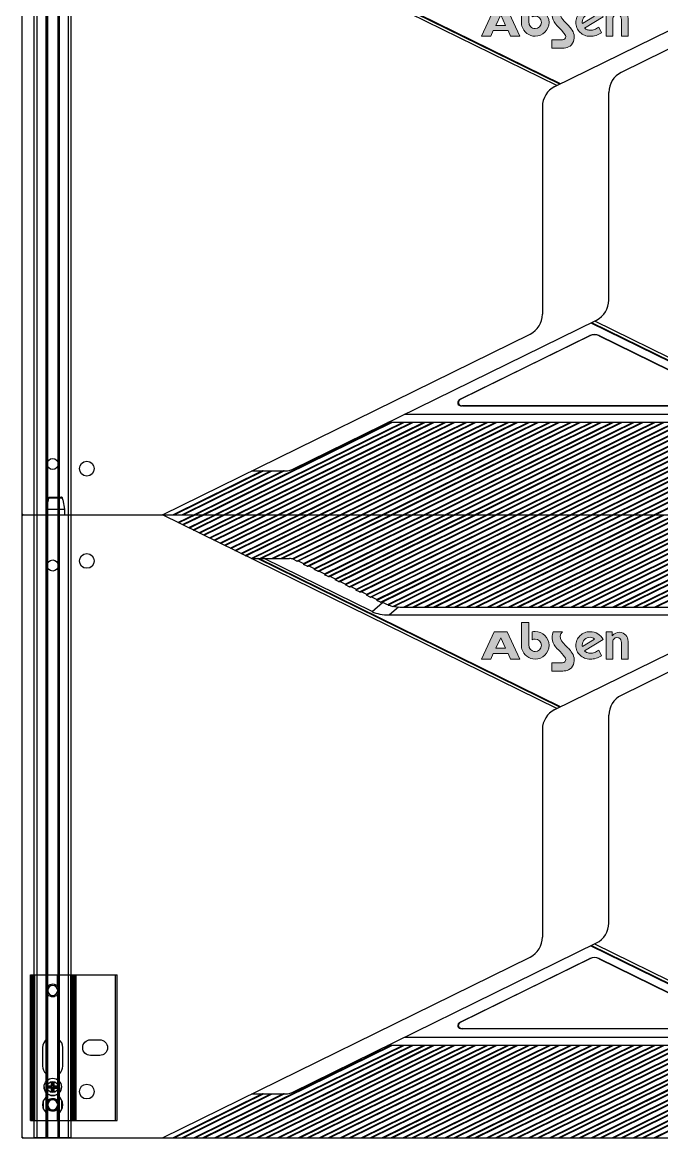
# Model space of a CAD drawing. Header units: millimetres. Extents: x 1927 to 14264, y 1863 to 5555.
# Drawn here: x 9574 to 9921, y 3124 to 3728 of the extents above; entities that cross this region are included whole.
import ezdxf

# ---------------------------------------------------------------- set-up
doc = ezdxf.new("R2010")
doc.units = ezdxf.units.MM
doc.layers.add('02___PRT_ALL_AXES', color=7, linetype='Continuous')
doc.layers.add('1轮廓线', color=7, linetype='Continuous', lineweight=25)
doc.layers.add('图层 1', color=7, linetype='Continuous', lineweight=18)

# ---------------------------------------------------------------- blocks, each defined once
blk = doc.blocks.new('ryfhgjmb')
at = {"color": 30, "linetype": 'Continuous', "true_color": 0xf26722}
for p, q in [((6005.13, 3322.43), (6005.13, 3342.43)), ((6005.13, 3342.43), (7001.63, 3342.43)), ((6005.13, 3340.93), (7001.63, 3340.93)), ((6053.93, 3337.93), (6043.93, 3337.93)), ((6058.09, 3336.03), (6969.27, 3336.03)), ((6058.47, 3335.53), (6968.88, 3335.53)), ((6005.13, 3323.93), (7001.63, 3323.93)), ((6043.93, 3326.93), (6053.93, 3326.93)), ((6058.09, 3328.83), (6969.27, 3328.83)), ((6058.47, 3329.33), (6968.88, 3329.33)), ((6005.13, 3322.43), (7001.63, 3322.43))]:
    blk.add_line(p, q, dxfattribs=at)
for centre, start, end in [((6043.93, 3332.43), 90, 139.11481), ((6053.93, 3332.43), 34.30765, 90), ((6043.93, 3332.43), 220.88519, 270), ((6053.93, 3332.43), 270, 325.69235)]:
    blk.add_arc(centre, 5.5, start, end, dxfattribs=at)
at = {"layer": '02___PRT_ALL_AXES', "color": 30, "linetype": 'Continuous', "true_color": 0xf26722}
for p, q in [((6005.13, 3336.03), (6018.77, 3336.03)), ((6020.56, 3337.39), (6025.29, 3337.39)), ((6027.09, 3336.03), (6039.77, 3336.03)), ((6005.13, 3335.53), (6018.38, 3335.53)), ((6018.22, 3335.27), (6005.13, 3335.27)), ((6027.47, 3335.53), (6039.38, 3335.53)), ((6968.72, 3335.27), (6027.64, 3335.27)), ((6018.22, 3329.59), (6005.13, 3329.59)), ((6005.13, 3329.33), (6018.38, 3329.33)), ((6005.13, 3328.83), (6018.77, 3328.83)), ((6020.56, 3327.47), (6025.29, 3327.47)), ((6027.09, 3328.83), (6039.77, 3328.83)), ((6027.47, 3329.33), (6039.38, 3329.33)), ((6968.72, 3329.59), (6027.64, 3329.59))]:
    blk.add_line(p, q, dxfattribs=at)
blk.add_circle((6022.93, 3332.43), 3, dxfattribs=at)
for centre, start, end in [((6022.93, 3332.43), 31.08062, 148.91938), ((6043.93, 3332.43), 139.11481, 145.69235), ((6022.93, 3332.43), 211.08062, 328.91938), ((6043.93, 3332.43), 214.30765, 220.88519)]:
    blk.add_arc(centre, 5.5, start, end, dxfattribs=at)
blk = doc.blocks.new('ETDHFN')
at = {"layer": '1轮廓线', "linetype": 'Continuous', "lineweight": 25}
for p, q in [((8841.41, 4025.55), (8841.81, 4025.15)), ((8841.41, 4023.94), (8841.41, 4025.55)), ((8841.41, 4025.55), (8842.61, 4025.55)), ((8841.81, 4025.15), (8842.21, 4025.15)), ((8841.81, 4023.54), (8841.81, 4025.15)), ((8842.61, 4025.55), (8842.21, 4025.15)), ((8842.21, 4023.54), (8842.21, 4025.15)), ((8842.61, 4025.55), (8842.61, 4023.94)), ((8839.51, 4023.65), (8839.91, 4023.25)), ((8839.51, 4022.45), (8839.51, 4023.65)), ((8839.51, 4023.65), (8841.12, 4023.65)), ((8839.51, 4022.45), (8839.91, 4022.85)), ((8841.12, 4022.45), (8839.51, 4022.45)), ((8839.91, 4023.25), (8839.91, 4022.85)), ((8841.52, 4023.25), (8839.91, 4023.25)), ((8841.52, 4022.85), (8839.91, 4022.85)), ((8841.41, 4020.55), (8841.41, 4022.16)), ((8841.41, 4020.55), (8841.81, 4020.95)), ((8842.61, 4020.55), (8841.41, 4020.55)), ((8841.81, 4022.56), (8841.81, 4020.95)), ((8841.81, 4020.95), (8842.21, 4020.95)), ((8842.21, 4020.95), (8842.21, 4022.56)), ((8842.61, 4020.55), (8842.21, 4020.95)), ((8844.11, 4023.25), (8842.5, 4023.25)), ((8842.5, 4022.85), (8844.11, 4022.85)), ((8842.61, 4022.16), (8842.61, 4020.55)), ((8842.9, 4023.65), (8844.51, 4023.65)), ((8842.9, 4022.45), (8844.51, 4022.45)), ((8844.51, 4023.65), (8844.11, 4023.25)), ((8844.11, 4022.85), (8844.11, 4023.25)), ((8844.51, 4022.45), (8844.11, 4022.85)), ((8844.51, 4023.65), (8844.51, 4022.45))]:
    blk.add_line(p, q, dxfattribs=at)
at = {"layer": '1轮廓线', "linetype": 'Continuous', "lineweight": 13}
for p, q in [((8841.12, 4023.65), (8841.52, 4023.25)), ((8841.12, 4022.45), (8841.52, 4022.85)), ((8841.41, 4023.94), (8841.81, 4023.54)), ((8841.41, 4022.16), (8841.81, 4022.56)), ((8842.61, 4023.94), (8842.21, 4023.54)), ((8842.61, 4022.16), (8842.21, 4022.56)), ((8842.9, 4023.65), (8842.5, 4023.25)), ((8842.9, 4022.45), (8842.5, 4022.85))]:
    blk.add_line(p, q, dxfattribs=at)
at = {"layer": '1轮廓线', "linetype": 'Continuous', "lineweight": 25}
for radius in [4.7, 3]:
    blk.add_circle((8842.01, 4023.05), radius, dxfattribs=at)
blk.add_arc((8842.01, 4023.05), 4.7, 180, 0, dxfattribs=at)
for points in [[(8841.12, 4023.65), (8841.18, 4023.65), (8841.24, 4023.68), (8841.29, 4023.7), (8841.33, 4023.74), (8841.36, 4023.77), (8841.39, 4023.82), (8841.41, 4023.88), (8841.41, 4023.94)], [(8841.41, 4022.16), (8841.41, 4022.23), (8841.39, 4022.28), (8841.36, 4022.33), (8841.33, 4022.37), (8841.29, 4022.4), (8841.24, 4022.43), (8841.18, 4022.45), (8841.12, 4022.45)], [(8841.81, 4023.54), (8841.81, 4023.48), (8841.79, 4023.42), (8841.77, 4023.37), (8841.73, 4023.33), (8841.69, 4023.3), (8841.64, 4023.27), (8841.59, 4023.25), (8841.52, 4023.25)], [(8841.52, 4022.85), (8841.59, 4022.85), (8841.64, 4022.83), (8841.69, 4022.81), (8841.73, 4022.77), (8841.76, 4022.73), (8841.79, 4022.68), (8841.81, 4022.63), (8841.81, 4022.56)], [(8842.5, 4023.25), (8842.43, 4023.25), (8842.38, 4023.27), (8842.33, 4023.3), (8842.29, 4023.33), (8842.26, 4023.37), (8842.23, 4023.42), (8842.21, 4023.48), (8842.21, 4023.54)], [(8842.21, 4022.56), (8842.21, 4022.63), (8842.23, 4022.68), (8842.25, 4022.73), (8842.29, 4022.77), (8842.33, 4022.81), (8842.38, 4022.83), (8842.43, 4022.85), (8842.5, 4022.85)], [(8842.61, 4023.94), (8842.61, 4023.88), (8842.63, 4023.82), (8842.66, 4023.77), (8842.69, 4023.74), (8842.73, 4023.7), (8842.78, 4023.68), (8842.84, 4023.65), (8842.9, 4023.65)], [(8842.9, 4022.45), (8842.84, 4022.45), (8842.78, 4022.43), (8842.73, 4022.41), (8842.69, 4022.37), (8842.66, 4022.33), (8842.63, 4022.28), (8842.61, 4022.23), (8842.61, 4022.16)]]:
    blk.add_open_spline(points, degree=2, knots=[0, 0, 0, 0.25, 0.25, 0.5, 0.5, 0.75, 0.75, 1, 1, 1], dxfattribs=at)
blk = doc.blocks.new('ERTFHGJ')
at = {"color": 40, "linetype": 'Continuous', "true_color": 0xf8d731}
for p, q in [((8878.46, 3617.77), (8878.46, 3696.77)), ((8925.46, 3696.77), (8878.46, 3696.77)), ((8879.46, 3617.77), (8879.46, 3696.77)), ((8900.96, 3696.77), (8900.96, 3617.77)), ((8901.46, 3617.77), (8901.46, 3696.77)), ((8901.96, 3617.77), (8901.96, 3696.77)), ((8902.4, 3617.77), (8902.4, 3696.77)), ((8902.87, 3617.77), (8902.87, 3696.77)), ((8903.46, 3617.77), (8903.46, 3696.77)), ((8903.54, 3696.77), (8903.54, 3617.77)), ((8903.6, 3617.77), (8903.6, 3696.77)), ((8909.88, 3696.77), (8909.88, 3617.77)), ((8910.38, 3617.77), (8910.38, 3696.77)), ((8910.88, 3690.64), (8910.88, 3696.77)), ((8916.03, 3690.64), (8916.03, 3696.77)), ((8916.53, 3617.77), (8916.53, 3696.77)), ((8917.03, 3617.77), (8917.03, 3696.77)), ((8923.31, 3617.77), (8923.31, 3696.77)), ((8923.38, 3696.77), (8923.38, 3617.77)), ((8923.46, 3617.77), (8923.46, 3696.77)), ((8924.04, 3696.77), (8924.04, 3617.77)), ((8924.51, 3696.77), (8924.51, 3617.77)), ((8924.96, 3617.77), (8924.96, 3696.77)), ((8925.46, 3617.77), (8925.46, 3696.77)), ((8910.88, 3685.9), (8910.88, 3628.64)), ((8916.03, 3628.64), (8916.03, 3685.9)), ((8892.96, 3661.52), (8887.96, 3661.52)), ((8887.96, 3653.02), (8892.96, 3653.02)), ((8910.88, 3617.77), (8910.88, 3623.9)), ((8916.03, 3617.77), (8916.03, 3623.9)), ((8925.46, 3617.77), (8878.46, 3617.77))]:
    blk.add_line(p, q, dxfattribs=at)
for centre in [(8913.46, 3688.27), (8913.46, 3626.27)]:
    blk.add_circle(centre, 2.7, dxfattribs=at)
for centre, radius, start, end in [((8913.46, 3688.27), 3.5, 42.63239, 137.36761), ((8913.46, 3688.27), 3.5, 222.63239, 317.36761), ((8887.96, 3657.27), 4.25, 90, 270), ((8892.96, 3657.27), 4.25, 270, 90), ((8913.46, 3626.27), 3.5, 42.63239, 137.36761), ((8913.46, 3626.27), 3.5, 222.63239, 317.36761)]:
    blk.add_arc(centre, radius, start, end, dxfattribs=at)
for points, knots in [([(8910.39, 3688.27), (8910.39, 3688.38), (8910.39, 3688.58), (8910.4, 3688.89), (8910.41, 3689.2), (8910.45, 3689.51), (8910.5, 3689.81), (8910.57, 3690.05), (8910.64, 3690.24), (8910.7, 3690.38), (8910.78, 3690.52), (8910.85, 3690.6), (8910.88, 3690.64)], [0, 0, 0, 0, 0.127092, 0.253318, 0.378322, 0.502266, 0.625619, 0.749056, 0.811111, 0.873552, 0.936512, 1, 1, 1, 1]), ([(8910.88, 3685.9), (8910.85, 3685.94), (8910.78, 3686.02), (8910.7, 3686.16), (8910.64, 3686.3), (8910.57, 3686.49), (8910.5, 3686.73), (8910.45, 3687.03), (8910.41, 3687.34), (8910.4, 3687.65), (8910.39, 3687.96), (8910.39, 3688.17), (8910.39, 3688.27)], [0, 0, 0, 0, 0.063495, 0.126469, 0.188905, 0.250963, 0.374396, 0.497744, 0.621683, 0.746682, 0.87291, 1, 1, 1, 1]), ([(8916.03, 3690.64), (8916.07, 3690.6), (8916.13, 3690.52), (8916.21, 3690.38), (8916.27, 3690.24), (8916.35, 3690.05), (8916.41, 3689.81), (8916.47, 3689.51), (8916.5, 3689.2), (8916.52, 3688.89), (8916.53, 3688.58), (8916.53, 3688.37), (8916.53, 3688.27)], [0, 0, 0, 0, 0.063487, 0.126447, 0.188887, 0.250942, 0.37438, 0.497732, 0.621676, 0.746681, 0.872907, 1, 1, 1, 1]), ([(8916.53, 3688.27), (8916.53, 3688.17), (8916.53, 3687.96), (8916.52, 3687.65), (8916.5, 3687.34), (8916.47, 3687.03), (8916.41, 3686.73), (8916.35, 3686.49), (8916.27, 3686.3), (8916.21, 3686.16), (8916.13, 3686.02), (8916.07, 3685.94), (8916.03, 3685.9)], [0, 0, 0, 0, 0.127092, 0.253319, 0.378323, 0.502267, 0.62562, 0.749057, 0.811112, 0.873553, 0.936512, 1, 1, 1, 1]), ([(8910.39, 3626.27), (8910.39, 3626.38), (8910.39, 3626.58), (8910.4, 3626.89), (8910.41, 3627.2), (8910.45, 3627.51), (8910.5, 3627.81), (8910.57, 3628.05), (8910.64, 3628.24), (8910.7, 3628.38), (8910.78, 3628.52), (8910.85, 3628.6), (8910.88, 3628.64)], [0, 0, 0, 0, 0.127092, 0.253318, 0.378322, 0.502266, 0.625619, 0.749056, 0.811111, 0.873552, 0.936512, 1, 1, 1, 1]), ([(8910.88, 3623.9), (8910.85, 3623.94), (8910.78, 3624.02), (8910.7, 3624.16), (8910.64, 3624.3), (8910.57, 3624.49), (8910.5, 3624.73), (8910.45, 3625.03), (8910.41, 3625.34), (8910.4, 3625.65), (8910.39, 3625.96), (8910.39, 3626.17), (8910.39, 3626.27)], [0, 0, 0, 0, 0.063495, 0.126469, 0.188905, 0.250963, 0.374396, 0.497744, 0.621683, 0.746682, 0.87291, 1, 1, 1, 1]), ([(8916.03, 3628.64), (8916.07, 3628.6), (8916.13, 3628.52), (8916.21, 3628.38), (8916.27, 3628.24), (8916.35, 3628.05), (8916.41, 3627.81), (8916.47, 3627.51), (8916.5, 3627.2), (8916.52, 3626.89), (8916.53, 3626.58), (8916.53, 3626.37), (8916.53, 3626.27)], [0, 0, 0, 0, 0.063487, 0.126447, 0.188887, 0.250942, 0.37438, 0.497732, 0.621676, 0.746681, 0.872907, 1, 1, 1, 1]), ([(8916.53, 3626.27), (8916.53, 3626.17), (8916.53, 3625.96), (8916.52, 3625.65), (8916.5, 3625.34), (8916.47, 3625.03), (8916.41, 3624.73), (8916.35, 3624.49), (8916.27, 3624.3), (8916.21, 3624.16), (8916.13, 3624.02), (8916.07, 3623.94), (8916.03, 3623.9)], [0, 0, 0, 0, 0.127092, 0.253319, 0.378323, 0.502267, 0.62562, 0.749057, 0.811112, 0.873553, 0.936512, 1, 1, 1, 1])]:
    blk.add_open_spline(points, degree=3, knots=knots, dxfattribs=at)
blk = doc.blocks.new('ryfh')
at = {"rotation": 90}
blk.add_blockref('ryfhgjmb', (11616.06, -2205.71), dxfattribs=at)
at = {"xscale": -1}
blk.add_blockref('ERTFHGJ', (17197.08, 190.94), dxfattribs=at)
blk.add_blockref('ETDHFN', (-558.38, -196.14))
blk = doc.blocks.new('RYHF')
at = {"true_color": 0xf58220}
h = blk.add_hatch(color=30, dxfattribs=at)
edge = h.paths.add_edge_path()
edge.add_spline(control_points=[(7070.79, 5802.24), (7070.93, 5801.83), (7071.16, 5801.45), (7071.44, 5801.13), (7072.06, 5800.42), (7072.98, 5799.97), (7073.99, 5799.97), (7075.86, 5799.97), (7077.38, 5801.5), (7077.38, 5803.36), (7077.38, 5805.23), (7075.86, 5806.76), (7073.99, 5806.76), (7073.38, 5806.76), (7072.81, 5806.59), (7072.31, 5806.31), (7072.31, 5806.31), (7072.31, 5810.66), (7072.31, 5810.66), (7072.87, 5810.79), (7073.43, 5810.85), (7073.99, 5810.85), (7078.12, 5810.85), (7081.48, 5807.49), (7081.48, 5803.36), (7081.48, 5799.24), (7078.12, 5795.88), (7073.99, 5795.88), (7070.58, 5795.88), (7067.69, 5798.18), (7066.79, 5801.31), (7066.5, 5802.33), (7066.5, 5803.3), (7066.5, 5804.36), (7066.5, 5804.36), (7066.5, 5805.57), (7066.5, 5805.57), (7066.5, 5805.57), (7066.5, 5815.69), (7066.5, 5815.69), (7066.5, 5815.69), (7070.6, 5815.69), (7070.6, 5815.69), (7070.6, 5811.89), (7070.6, 5808.09), (7070.6, 5804.28), (7070.6, 5803.58), (7070.55, 5802.92), (7070.79, 5802.24)], knot_values=[0, 0, 0, 0, 1, 1, 1, 2, 2, 2, 3, 3, 3, 4, 4, 4, 5, 5, 5, 6, 6, 6, 7, 7, 7, 8, 8, 8, 9, 9, 9, 10, 10, 10, 11, 11, 11, 12, 12, 12, 13, 13, 13, 14, 14, 14, 15, 15, 15, 16, 16, 16, 16], degree=3, periodic=0)
h = blk.add_hatch(color=256)
h.paths.add_polyline_path([(7052.62, 5801.75), (7057.92, 5801.75), (7055.27, 5807.44)], flags=16)
h.paths.add_polyline_path([(7059.25, 5798.89), (7051.28, 5798.89), (7049.88, 5795.88), (7044.84, 5795.88), (7051.76, 5810.72), (7056.31, 5810.72), (7058.77, 5810.72), (7065.7, 5795.88), (7060.66, 5795.88)])
h = blk.add_hatch(color=256)
edge = h.paths.add_edge_path()
edge.add_spline(control_points=[(7083.75, 5810.72), (7083.75, 5810.72), (7088.8, 5810.72), (7088.8, 5810.72), (7087.07, 5809.48), (7087.19, 5807.43), (7088.31, 5805.8), (7088.65, 5805.3), (7089.07, 5804.79), (7089.49, 5804.28), (7090.89, 5802.62), (7092.4, 5801.49), (7093.56, 5799.89), (7095.06, 5797.84), (7095.68, 5795.56), (7094.69, 5793.01), (7094.17, 5791.7), (7093.26, 5790.6), (7092.03, 5790.03), (7091.1, 5789.6), (7090.03, 5789.44), (7088.92, 5789.44), (7088.92, 5789.44), (7083.09, 5789.44), (7083.09, 5789.44), (7083.09, 5789.44), (7083.09, 5793.94), (7083.09, 5793.94), (7083.09, 5793.94), (7088.74, 5793.94), (7088.74, 5793.94), (7088.74, 5793.94), (7088.74, 5793.94), (7088.74, 5793.94), (7088.74, 5793.94), (7088.74, 5793.94), (7088.74, 5793.94), (7088.74, 5793.94), (7088.75, 5793.94), (7088.75, 5793.94), (7088.75, 5793.94), (7088.76, 5793.94), (7088.76, 5793.94), (7089.74, 5793.95), (7090.54, 5794.75), (7090.54, 5795.75), (7090.54, 5796.6), (7089.86, 5797.2), (7089.35, 5797.79), (7088.05, 5799.27), (7086.68, 5800.79), (7085.94, 5801.54), (7083.35, 5804.24), (7082.63, 5807.32), (7083.75, 5810.72)], knot_values=[0, 0, 0, 0, 1, 1, 1, 2, 2, 2, 3, 3, 3, 4, 4, 4, 5, 5, 5, 6, 6, 6, 7, 7, 7, 8, 8, 8, 9, 9, 9, 10, 10, 10, 11, 11, 11, 12, 12, 12, 13, 13, 13, 14, 14, 14, 15, 15, 15, 16, 16, 16, 17, 17, 17, 18, 18, 18, 18], degree=3, periodic=0)
h = blk.add_hatch(color=256)
edge = h.paths.add_edge_path()
edge.add_spline(control_points=[(7109.98, 5797.74), (7108.99, 5797.1), (7107.98, 5796.62), (7106.97, 5796.31), (7105.95, 5795.98), (7104.89, 5795.83), (7103.8, 5795.83), (7102.72, 5795.83), (7101.72, 5796.01), (7100.79, 5796.37), (7099.86, 5796.73), (7099.02, 5797.26), (7098.28, 5797.96), (7097.53, 5798.67), (7096.96, 5799.48), (7096.57, 5800.38), (7096.18, 5801.29), (7095.98, 5802.26), (7095.98, 5803.28), (7095.98, 5804.31), (7096.17, 5805.28), (7096.55, 5806.17), (7096.94, 5807.07), (7097.51, 5807.87), (7098.28, 5808.59), (7099.02, 5809.31), (7099.85, 5809.85), (7100.76, 5810.2), (7101.66, 5810.55), (7102.68, 5810.72), (7103.8, 5810.72), (7105.32, 5810.72), (7106.68, 5810.36), (7107.88, 5809.63), (7109.09, 5808.9), (7110.08, 5807.84), (7110.85, 5806.45), (7110.85, 5806.45), (7100.76, 5800.28), (7100.76, 5800.28), (7101.19, 5799.88), (7101.68, 5799.58), (7102.22, 5799.38), (7102.75, 5799.18), (7103.34, 5799.08), (7103.98, 5799.08), (7104.62, 5799.08), (7105.32, 5799.21), (7106.05, 5799.48), (7106.78, 5799.74), (7107.6, 5800.16), (7108.52, 5800.73), (7108.52, 5800.73), (7109.98, 5797.74), (7109.98, 5797.74)], knot_values=[0, 0, 0, 0, 1, 1, 1, 2, 2, 2, 3, 3, 3, 4, 4, 4, 5, 5, 5, 6, 6, 6, 7, 7, 7, 8, 8, 8, 9, 9, 9, 10, 10, 10, 11, 11, 11, 12, 12, 12, 13, 13, 13, 14, 14, 14, 15, 15, 15, 16, 16, 16, 17, 17, 17, 18, 18, 18, 18], degree=3, periodic=0)
edge = h.paths.add_edge_path(flags=16)
edge.add_spline(control_points=[(7099.56, 5802.78), (7099.56, 5802.78), (7106.13, 5806.75), (7106.13, 5806.75), (7105.84, 5807.07), (7105.5, 5807.31), (7105.1, 5807.47), (7104.7, 5807.63), (7104.24, 5807.71), (7103.74, 5807.71), (7102.54, 5807.71), (7101.54, 5807.3), (7100.74, 5806.49), (7099.94, 5805.68), (7099.53, 5804.65), (7099.53, 5803.41), (7099.53, 5803.24), (7099.54, 5803.11), (7099.54, 5803.02), (7099.55, 5802.93), (7099.55, 5802.85), (7099.56, 5802.78)], knot_values=[0, 0, 0, 0, 1, 1, 1, 2, 2, 2, 3, 3, 3, 4, 4, 4, 5, 5, 5, 6, 6, 6, 7, 7, 7, 7], degree=3, periodic=0)
h = blk.add_hatch(color=256)
edge = h.paths.add_edge_path()
edge.add_spline(control_points=[(7112.47, 5795.88), (7112.47, 5795.88), (7112.47, 5810.72), (7112.47, 5810.72), (7112.47, 5810.72), (7115.8, 5810.72), (7115.8, 5810.72), (7115.8, 5810.72), (7115.8, 5808.52), (7115.8, 5808.52), (7116.96, 5809.9), (7118.13, 5810.45), (7119.9, 5810.4), (7120.86, 5810.4), (7122.37, 5809.76), (7123.13, 5808.85), (7123.86, 5807.92), (7124.39, 5807.15), (7124.39, 5805.45), (7124.39, 5805.45), (7124.39, 5795.88), (7124.39, 5795.88), (7124.39, 5795.88), (7120.75, 5795.88), (7120.75, 5795.88), (7120.75, 5795.88), (7120.75, 5804.19), (7120.75, 5804.19), (7120.75, 5804.67), (7120.75, 5805.2), (7120.67, 5805.69), (7120.61, 5806.08), (7120.39, 5806.51), (7120.07, 5806.85), (7119.14, 5807.85), (7117.43, 5807.82), (7116.57, 5806.72), (7116.12, 5806.13), (7116.08, 5805.56), (7116.08, 5804.11), (7116.08, 5804.11), (7116.08, 5795.88), (7116.08, 5795.88), (7116.08, 5795.88), (7112.47, 5795.88), (7112.47, 5795.88)], knot_values=[0, 0, 0, 0, 1, 1, 1, 2, 2, 2, 3, 3, 3, 4, 4, 4, 5, 5, 5, 6, 6, 6, 7, 7, 7, 8, 8, 8, 9, 9, 9, 10, 10, 10, 11, 11, 11, 12, 12, 12, 13, 13, 13, 14, 14, 14, 15, 15, 15, 15], degree=3, periodic=0)
at = {"color": 7, "linetype": 'Continuous'}
for p, q in [((6809.87, 5882.19), (6808.92, 5877.09)), ((6809.93, 5882.19), (6809.87, 5882.19)), ((6809.99, 5882.52), (6809.93, 5882.19)), ((6810.05, 5882.85), (6809.99, 5882.52)), ((6810.02, 5882.69), (6809.99, 5882.52)), ((6810.05, 5882.85), (6810.02, 5882.69)), ((6810.11, 5883.18), (6810.05, 5882.85)), ((6810.11, 5883.18), (6817.69, 5883.18)), ((6810.61, 5883.59), (6817.18, 5883.59)), ((6817.75, 5882.85), (6817.69, 5883.18)), ((6817.81, 5882.52), (6817.75, 5882.85)), ((6817.78, 5882.69), (6817.75, 5882.85)), ((6817.81, 5882.52), (6817.78, 5882.69)), ((6817.87, 5882.19), (6817.81, 5882.52)), ((6817.93, 5882.19), (6817.87, 5882.19)), ((6817.93, 5882.19), (6818.87, 5877.09)), ((6796.4, 5874.09), (6795.9, 5873.59)), ((6795.9, 5536.59), (6795.9, 5874.09)), ((6795.9, 5874.09), (7395.9, 5874.09)), ((6808.92, 5877.09), (6808.92, 5874.09)), ((6808.92, 5877.09), (6818.87, 5877.09)), ((6818.87, 5877.09), (6818.87, 5874.09)), ((7085.69, 5769.1), (6871.9, 5874.09)), ((6880.45, 5869.89), (6889, 5874.09)), ((6889.07, 5874.09), (6880.49, 5869.87)), ((6889.75, 5874.09), (6880.83, 5869.71)), ((6882.8, 5868.74), (6893.69, 5874.09)), ((6883.13, 5868.57), (6894.37, 5874.09)), ((6883.17, 5868.56), (6894.44, 5874.09)), ((6886.12, 5867.11), (6900.34, 5874.09)), ((6900.42, 5874.09), (6886.16, 5867.09)), ((6901.09, 5874.09), (6886.5, 5866.92)), ((6888.47, 5865.96), (6905.03, 5874.09)), ((6888.81, 5865.79), (6905.71, 5874.09)), ((6888.84, 5865.77), (6905.79, 5874.09)), ((6891.79, 5864.32), (6911.69, 5874.09)), ((6911.76, 5874.09), (6891.83, 5864.3)), ((6912.44, 5874.09), (6892.17, 5864.14)), ((6894.14, 5863.17), (6916.38, 5874.09)), ((6894.48, 5863), (6917.06, 5874.09)), ((6894.51, 5862.99), (6917.13, 5874.09)), ((6897.46, 5861.54), (6923.03, 5874.09)), ((6923.1, 5874.09), (6897.5, 5861.52)), ((6923.78, 5874.09), (6897.84, 5861.35)), ((6899.81, 5860.39), (6927.72, 5874.09)), ((6900.15, 5860.22), (6928.4, 5874.09)), ((6900.19, 5860.2), (6928.47, 5874.09)), ((6903.14, 5858.75), (6934.37, 5874.09)), ((6934.45, 5874.09), (6903.17, 5858.73)), ((6935.12, 5874.09), (6903.51, 5858.57)), ((6905.48, 5857.6), (6939.06, 5874.09)), ((6905.82, 5857.43), (6939.74, 5874.09)), ((6905.86, 5857.42), (6939.82, 5874.09)), ((6908.81, 5855.97), (6945.72, 5874.09)), ((6945.79, 5874.09), (6908.84, 5855.95)), ((6946.47, 5874.09), (6909.18, 5855.78)), ((6911.15, 5854.81), (6950.41, 5874.09)), ((6911.49, 5854.65), (6951.09, 5874.09)), ((6911.53, 5854.63), (6951.16, 5874.09)), ((6914.48, 5853.18), (6957.06, 5874.09)), ((6957.13, 5874.09), (6914.52, 5853.16)), ((6957.81, 5874.09), (6914.86, 5853)), ((6916.82, 5852.03), (6961.75, 5874.09)), ((6917.16, 5851.86), (6962.43, 5874.09)), ((6917.2, 5851.84), (6962.5, 5874.09)), ((6920.15, 5850.4), (6968.4, 5874.09)), ((6968.47, 5874.09), (6920.19, 5850.38)), ((6969.15, 5874.09), (6920.79, 5850.34)), ((6924.73, 5850.34), (6973.09, 5874.09)), ((6925.41, 5850.34), (6973.77, 5874.09)), ((6925.48, 5850.34), (6973.85, 5874.09)), ((6979.74, 5874.09), (6931.38, 5850.34)), ((6979.82, 5874.09), (6931.45, 5850.34)), ((6980.5, 5874.09), (6932.13, 5850.34)), ((6936.07, 5850.34), (6984.44, 5874.09)), ((6936.75, 5850.34), (6985.12, 5874.09)), ((6936.83, 5850.34), (6985.19, 5874.09)), ((6991.09, 5874.09), (6942.44, 5850.2)), ((6991.16, 5874.09), (6942.49, 5850.19)), ((6991.84, 5874.09), (6942.76, 5849.99)), ((6944.73, 5849.02), (6995.78, 5874.09)), ((6945.52, 5849.08), (6996.46, 5874.09)), ((6945.56, 5849.06), (6996.53, 5874.09)), ((7003.18, 5874.09), (6948.43, 5847.2)), ((7002.43, 5874.09), (6948.51, 5847.61)), ((7002.5, 5874.09), (6948.55, 5847.59)), ((6950.4, 5846.24), (7007.12, 5874.09)), ((6951.19, 5846.29), (7007.8, 5874.09)), ((6951.23, 5846.27), (7007.88, 5874.09)), ((7014.53, 5874.09), (6954.1, 5844.42)), ((7013.77, 5874.09), (6954.18, 5844.83)), ((7013.85, 5874.09), (6954.22, 5844.81)), ((6956.07, 5843.45), (7018.47, 5874.09)), ((6956.87, 5843.51), (7019.15, 5874.09)), ((6956.9, 5843.49), (7019.22, 5874.09)), ((7025.87, 5874.09), (6959.77, 5841.63)), ((7025.12, 5874.09), (6959.85, 5842.04)), ((7025.19, 5874.09), (6959.89, 5842.02)), ((6961.74, 5840.67), (7029.81, 5874.09)), ((6962.54, 5840.72), (7030.49, 5874.09)), ((6962.57, 5840.7), (7030.56, 5874.09)), ((7037.21, 5874.09), (6965.45, 5838.85)), ((7036.46, 5874.09), (6965.52, 5839.26)), ((7036.53, 5874.09), (6965.56, 5839.24)), ((6967.42, 5837.88), (7041.15, 5874.09)), ((6968.21, 5837.94), (7041.83, 5874.09)), ((6968.25, 5837.92), (7041.91, 5874.09)), ((7048.56, 5874.09), (6971.12, 5836.06)), ((7047.8, 5874.09), (6971.2, 5836.47)), ((7047.88, 5874.09), (6971.23, 5836.45)), ((6973.09, 5835.1), (7052.5, 5874.09)), ((6973.88, 5835.15), (7053.18, 5874.09)), ((6973.92, 5835.13), (7053.25, 5874.09)), ((7059.9, 5874.09), (6976.79, 5833.28)), ((7059.15, 5874.09), (6976.87, 5833.69)), ((7059.22, 5874.09), (6976.9, 5833.67)), ((6978.76, 5832.31), (7063.84, 5874.09)), ((6979.55, 5832.37), (7064.52, 5874.09)), ((6979.59, 5832.35), (7064.59, 5874.09)), ((7071.24, 5874.09), (6982.46, 5830.49)), ((7070.49, 5874.09), (6982.54, 5830.9)), ((7070.56, 5874.09), (6982.58, 5830.88)), ((6984.43, 5829.53), (7075.18, 5874.09)), ((6985.22, 5829.58), (7075.86, 5874.09)), ((6985.26, 5829.56), (7075.94, 5874.09)), ((7082.59, 5874.09), (6988.13, 5827.71)), ((7081.83, 5874.09), (6988.21, 5828.11)), ((7081.91, 5874.09), (6988.25, 5828.1)), ((6990.1, 5826.74), (7086.53, 5874.09)), ((6990.9, 5826.8), (7087.21, 5874.09)), ((6990.93, 5826.78), (7087.28, 5874.09)), ((7093.18, 5874.09), (6993.94, 5825.36)), ((7093.25, 5874.09), (6993.99, 5825.34)), ((7093.93, 5874.09), (6994.28, 5825.15)), ((6996.85, 5824.48), (7097.87, 5874.09)), ((6997.34, 5824.39), (7098.55, 5874.09)), ((6997.4, 5824.38), (7098.62, 5874.09)), ((7104.52, 5874.09), (7002.7, 5824.09)), ((7104.59, 5874.09), (7002.78, 5824.09)), ((7105.27, 5874.09), (7003.46, 5824.09)), ((7007.39, 5824.09), (7109.21, 5874.09)), ((7008.07, 5824.09), (7109.89, 5874.09)), ((7008.15, 5824.09), (7109.97, 5874.09)), ((7115.86, 5874.09), (7014.05, 5824.09)), ((7115.94, 5874.09), (7014.12, 5824.09)), ((7116.62, 5874.09), (7014.8, 5824.09)), ((7018.74, 5824.09), (7120.56, 5874.09)), ((7019.42, 5824.09), (7121.24, 5874.09)), ((7019.49, 5824.09), (7121.31, 5874.09)), ((7127.21, 5874.09), (7025.39, 5824.09)), ((7127.28, 5874.09), (7025.46, 5824.09)), ((7127.96, 5874.09), (7026.14, 5824.09)), ((7030.08, 5824.09), (7131.9, 5874.09)), ((7030.76, 5824.09), (7132.58, 5874.09)), ((7030.83, 5824.09), (7132.65, 5874.09)), ((7138.55, 5874.09), (7036.73, 5824.09)), ((7138.62, 5874.09), (7036.81, 5824.09)), ((7139.3, 5874.09), (7037.49, 5824.09)), ((7041.42, 5824.09), (7143.24, 5874.09)), ((7042.1, 5824.09), (7143.92, 5874.09)), ((7042.18, 5824.09), (7144, 5874.09)), ((7149.89, 5874.09), (7048.08, 5824.09)), ((7149.97, 5874.09), (7048.15, 5824.09)), ((7150.65, 5874.09), (7048.83, 5824.09)), ((7052.77, 5824.09), (7154.59, 5874.09)), ((7053.45, 5824.09), (7155.27, 5874.09)), ((7053.52, 5824.09), (7155.34, 5874.09)), ((7161.24, 5874.09), (7059.42, 5824.09)), ((7161.31, 5874.09), (7059.49, 5824.09)), ((7161.99, 5874.09), (7060.17, 5824.09)), ((7064.11, 5824.09), (7165.93, 5874.09)), ((7064.79, 5824.09), (7166.61, 5874.09)), ((7064.86, 5824.09), (7166.68, 5874.09)), ((7172.58, 5874.09), (7070.76, 5824.09)), ((7172.65, 5874.09), (7070.84, 5824.09)), ((7173.33, 5874.09), (7071.51, 5824.09)), ((7075.45, 5824.09), (7177.27, 5874.09)), ((7076.13, 5824.09), (7177.95, 5874.09)), ((7076.21, 5824.09), (7178.02, 5874.09)), ((7183.92, 5874.09), (7082.11, 5824.09)), ((7184, 5874.09), (7082.18, 5824.09)), ((7184.68, 5874.09), (7082.86, 5824.09)), ((7086.8, 5824.09), (7188.62, 5874.09)), ((7087.48, 5824.09), (7189.29, 5874.09)), ((7087.55, 5824.09), (7189.37, 5874.09)), ((7195.27, 5874.09), (7093.45, 5824.09)), ((7195.34, 5874.09), (7093.52, 5824.09)), ((7196.02, 5874.09), (7094.2, 5824.09)), ((7098.14, 5824.09), (7199.96, 5874.09)), ((7098.82, 5824.09), (7200.64, 5874.09)), ((7098.89, 5824.09), (7200.71, 5874.09)), ((7206.61, 5874.09), (7104.79, 5824.09)), ((7206.68, 5874.09), (7104.86, 5824.09)), ((7207.36, 5874.09), (7105.54, 5824.09)), ((7109.48, 5824.09), (7211.3, 5874.09)), ((7110.16, 5824.09), (7211.98, 5874.09)), ((7110.24, 5824.09), (7212.05, 5874.09)), ((7217.95, 5874.09), (7116.13, 5824.09)), ((7218.03, 5874.09), (7116.21, 5824.09)), ((7218.71, 5874.09), (7116.89, 5824.09)), ((7319.9, 5874.09), (7120.61, 5776.23)), ((7120.83, 5824.09), (7222.65, 5874.09)), ((7121.51, 5824.09), (7223.32, 5874.09)), ((7121.58, 5824.09), (7223.4, 5874.09)), ((7229.3, 5874.09), (7127.48, 5824.09)), ((7229.37, 5874.09), (7127.55, 5824.09)), ((7230.05, 5874.09), (7128.23, 5824.09)), ((7132.17, 5824.09), (7233.99, 5874.09)), ((7132.85, 5824.09), (7234.67, 5874.09)), ((7132.92, 5824.09), (7234.74, 5874.09)), ((7240.64, 5874.09), (7138.82, 5824.09)), ((7240.71, 5874.09), (7138.89, 5824.09)), ((7241.39, 5874.09), (7139.57, 5824.09)), ((6920.26, 5850.34), (6940.86, 5850.34)), ((7087.28, 5769.88), (6923.44, 5850.34)), ((7087.68, 5770.08), (6924.23, 5850.34)), ((6985.56, 5821.62), (6927.07, 5850.34)), ((6944.73, 5849.02), (6942.76, 5849.99)), ((6945.4, 5849.14), (6948.67, 5847.53)), ((6950.4, 5846.24), (6948.43, 5847.2)), ((6954.34, 5844.75), (6951.07, 5846.35)), ((6956.07, 5843.45), (6954.1, 5844.42)), ((7084.61, 5768.57), (7249.24, 5849.42)), ((6960.01, 5841.96), (6956.74, 5843.57)), ((6961.74, 5840.67), (6959.77, 5841.63)), ((6965.69, 5839.18), (6962.41, 5840.78)), ((6967.42, 5837.88), (6965.45, 5838.85)), ((6971.36, 5836.39), (6968.08, 5838)), ((6973.09, 5835.1), (6971.12, 5836.06)), ((6977.03, 5833.61), (6973.76, 5835.21)), ((6978.76, 5832.31), (6976.79, 5833.28)), ((6982.7, 5830.82), (6979.43, 5832.43)), ((6984.43, 5829.53), (6982.46, 5830.49)), ((6988.37, 5828.04), (6985.1, 5829.64)), ((6985.56, 5821.62), (6991.26, 5826.62)), ((6990.1, 5826.74), (6988.13, 5827.71)), ((6990.77, 5826.86), (6992.65, 5825.93)), ((6999.83, 5824.11), (6994.93, 5819.81)), ((6994.93, 5819.81), (7188.94, 5819.81)), ((7000.59, 5824.09), (7197.66, 5824.09)), ((7113.9, 5652.88), (7113.9, 5765.45)), ((7077.9, 5757.8), (7077.9, 5645.23)), ((6942.56, 5561.26), (7107.19, 5642.11)), ((7104.12, 5640.6), (7267.57, 5560.34)), ((7104.52, 5640.8), (7268.36, 5560.34)), ((7106.11, 5641.58), (7319.9, 5536.59)), ((6871.9, 5536.59), (7071.19, 5634.46)), ((7033.54, 5599.26), (7103.55, 5633.64)), ((7103.55, 5633.55), (7033.89, 5599.34)), ((7103.55, 5633.55), (7103.55, 5633.64)), ((7108.66, 5633.55), (7108.66, 5633.64)), ((7108.66, 5633.64), (7178.68, 5599.26)), ((7108.66, 5633.55), (7178.33, 5599.34)), ((7033.89, 5599.34), (7033.54, 5599.26)), ((7196.87, 5590.88), (7002.86, 5590.88)), ((7034.74, 5595.67), (7034.39, 5595.59)), ((7177.83, 5595.59), (7034.39, 5595.59)), ((7034.74, 5595.67), (7177.48, 5595.67)), ((6893.69, 5536.59), (6995.51, 5586.59)), ((6894.37, 5536.59), (6996.19, 5586.59)), ((6894.44, 5536.59), (6996.26, 5586.59)), ((7002.16, 5586.59), (6900.34, 5536.59)), ((7002.23, 5586.59), (6900.41, 5536.59)), ((7002.91, 5586.59), (6901.09, 5536.59)), ((6905.03, 5536.59), (7006.85, 5586.59)), ((6905.71, 5536.59), (7007.53, 5586.59)), ((6905.79, 5536.59), (7007.6, 5586.59)), ((7013.5, 5586.59), (6911.68, 5536.59)), ((7013.58, 5586.59), (6911.76, 5536.59)), ((7014.26, 5586.59), (6912.44, 5536.59)), ((6916.38, 5536.59), (7018.19, 5586.59)), ((6917.06, 5536.59), (7018.87, 5586.59)), ((6917.13, 5536.59), (7018.95, 5586.59)), ((7024.85, 5586.59), (6923.03, 5536.59)), ((7024.92, 5586.59), (6923.1, 5536.59)), ((7025.6, 5586.59), (6923.78, 5536.59)), ((6927.72, 5536.59), (7029.54, 5586.59)), ((6928.4, 5536.59), (7030.22, 5586.59)), ((6928.47, 5536.59), (7030.29, 5586.59)), ((7036.19, 5586.59), (6934.37, 5536.59)), ((7036.26, 5586.59), (6934.44, 5536.59)), ((7036.94, 5586.59), (6935.12, 5536.59)), ((6939.06, 5536.59), (7040.88, 5586.59)), ((6939.74, 5536.59), (7041.56, 5586.59)), ((6939.82, 5536.59), (7041.63, 5586.59)), ((7047.53, 5586.59), (6945.71, 5536.59)), ((7047.61, 5586.59), (6945.79, 5536.59)), ((7048.29, 5586.59), (6946.47, 5536.59)), ((6950.41, 5536.59), (7052.22, 5586.59)), ((6951.09, 5536.59), (7052.9, 5586.59)), ((6951.16, 5536.59), (7052.98, 5586.59)), ((7058.88, 5586.59), (6957.06, 5536.59)), ((7058.95, 5586.59), (6957.13, 5536.59)), ((7059.63, 5586.59), (6957.81, 5536.59)), ((6961.75, 5536.59), (7063.57, 5586.59)), ((6962.43, 5536.59), (7064.25, 5586.59)), ((6962.5, 5536.59), (7064.32, 5586.59)), ((7070.22, 5586.59), (6968.4, 5536.59)), ((7070.29, 5586.59), (6968.47, 5536.59)), ((7070.97, 5586.59), (6969.15, 5536.59)), ((6973.09, 5536.59), (7074.91, 5586.59)), ((6973.77, 5536.59), (7075.59, 5586.59)), ((6973.85, 5536.59), (7075.66, 5586.59)), ((7081.56, 5586.59), (6979.74, 5536.59)), ((7081.64, 5586.59), (6979.82, 5536.59)), ((7082.32, 5586.59), (6980.5, 5536.59)), ((6984.44, 5536.59), (7086.25, 5586.59)), ((6985.12, 5536.59), (7086.93, 5586.59)), ((6985.19, 5536.59), (7087.01, 5586.59)), ((7092.91, 5586.59), (6991.09, 5536.59)), ((7092.98, 5586.59), (6991.16, 5536.59)), ((7093.66, 5586.59), (6991.84, 5536.59)), ((7191.21, 5586.59), (6994.14, 5586.59)), ((6995.78, 5536.59), (7097.6, 5586.59)), ((6996.46, 5536.59), (7098.28, 5586.59)), ((6996.53, 5536.59), (7098.35, 5586.59)), ((7104.25, 5586.59), (7002.43, 5536.59)), ((7104.32, 5586.59), (7002.5, 5536.59)), ((7105, 5586.59), (7003.18, 5536.59)), ((7007.12, 5536.59), (7108.94, 5586.59)), ((7007.8, 5536.59), (7109.62, 5586.59)), ((7007.88, 5536.59), (7109.69, 5586.59)), ((7115.59, 5586.59), (7013.77, 5536.59)), ((7115.67, 5586.59), (7013.85, 5536.59)), ((7116.35, 5586.59), (7014.53, 5536.59)), ((7018.47, 5536.59), (7120.28, 5586.59)), ((7019.15, 5536.59), (7120.96, 5586.59)), ((7019.22, 5536.59), (7121.04, 5586.59)), ((7126.94, 5586.59), (7025.12, 5536.59)), ((7127.01, 5586.59), (7025.19, 5536.59)), ((7127.69, 5586.59), (7025.87, 5536.59)), ((7029.81, 5536.59), (7131.63, 5586.59)), ((7030.49, 5536.59), (7132.31, 5586.59)), ((7030.56, 5536.59), (7132.38, 5586.59)), ((7138.28, 5586.59), (7036.46, 5536.59)), ((7138.35, 5586.59), (7036.53, 5536.59)), ((7139.03, 5586.59), (7037.21, 5536.59)), ((7041.15, 5536.59), (7142.97, 5586.59)), ((7041.83, 5536.59), (7143.65, 5586.59)), ((7041.91, 5536.59), (7143.72, 5586.59)), ((7149.62, 5586.59), (7047.8, 5536.59)), ((7149.7, 5586.59), (7047.88, 5536.59)), ((7150.37, 5586.59), (7048.56, 5536.59)), ((7052.5, 5536.59), (7154.31, 5586.59)), ((7053.18, 5536.59), (7154.99, 5586.59)), ((7053.25, 5536.59), (7155.07, 5586.59)), ((7160.97, 5586.59), (7059.15, 5536.59)), ((7161.04, 5586.59), (7059.22, 5536.59)), ((7161.72, 5586.59), (7059.9, 5536.59)), ((7063.84, 5536.59), (7165.66, 5586.59)), ((7064.52, 5536.59), (7166.34, 5586.59)), ((7064.59, 5536.59), (7166.41, 5586.59)), ((7172.31, 5586.59), (7070.49, 5536.59)), ((7172.38, 5586.59), (7070.56, 5536.59)), ((7173.06, 5586.59), (7071.24, 5536.59)), ((7075.18, 5536.59), (7177, 5586.59)), ((7075.86, 5536.59), (7177.68, 5586.59)), ((7075.94, 5536.59), (7177.75, 5586.59)), ((7183.65, 5586.59), (7081.83, 5536.59)), ((7183.73, 5586.59), (7081.91, 5536.59)), ((7184.4, 5586.59), (7082.59, 5536.59)), ((7086.53, 5536.59), (7188.34, 5586.59)), ((7087.21, 5536.59), (7189.02, 5586.59)), ((7087.28, 5536.59), (7189.1, 5586.59)), ((7194.4, 5586.3), (7093.18, 5536.59)), ((7194.45, 5586.29), (7093.25, 5536.59)), ((7194.95, 5586.2), (7093.93, 5536.59)), ((7097.87, 5536.59), (7197.52, 5585.53)), ((7098.55, 5536.59), (7197.81, 5585.34)), ((7098.62, 5536.59), (7197.85, 5585.32)), ((7200.87, 5583.9), (7104.52, 5536.59)), ((7200.9, 5583.89), (7104.59, 5536.59)), ((7201.7, 5583.94), (7105.27, 5536.59)), ((7109.21, 5536.59), (7203.67, 5582.97)), ((7109.89, 5536.59), (7203.55, 5582.59)), ((7109.96, 5536.59), (7203.59, 5582.57)), ((7206.54, 5581.12), (7115.86, 5536.59)), ((7206.57, 5581.1), (7115.94, 5536.59)), ((7207.37, 5581.16), (7116.62, 5536.59)), ((7120.56, 5536.59), (7209.34, 5580.19)), ((7121.24, 5536.59), (7209.22, 5579.8)), ((7121.31, 5536.59), (7209.26, 5579.78)), ((7212.21, 5578.33), (7127.21, 5536.59)), ((7212.25, 5578.32), (7127.28, 5536.59)), ((7213.04, 5578.37), (7127.96, 5536.59)), ((7131.9, 5536.59), (7215.01, 5577.4)), ((7132.58, 5536.59), (7214.9, 5577.01)), ((7132.65, 5536.59), (7214.93, 5577)), ((7217.88, 5575.55), (7138.55, 5536.59)), ((7217.92, 5575.53), (7138.62, 5536.59)), ((7218.71, 5575.59), (7139.3, 5536.59)), ((6926.02, 5560.34), (6877.66, 5536.59)), ((6926.09, 5560.34), (6877.73, 5536.59)), ((6926.77, 5560.34), (6878.41, 5536.59)), ((6882.35, 5536.59), (6930.71, 5560.34)), ((6883.03, 5536.59), (6931.39, 5560.34)), ((6883.1, 5536.59), (6931.46, 5560.34)), ((6937.36, 5560.34), (6889, 5536.59)), ((6937.44, 5560.34), (6889.07, 5536.59)), ((6938.11, 5560.34), (6889.75, 5536.59)), ((6920.26, 5560.34), (6938.59, 5560.34)), ((6795.9, 5537.09), (6796.4, 5536.59)), ((6795.9, 5536.59), (7395.9, 5536.59))]:
    blk.add_line(p, q, dxfattribs=at)
blk.add_line((7070.79, 5802.24), (7070.79, 5802.24))
blk.add_line((7070.79, 5802.24), (7070.79, 5802.24))
blk.add_line((7070.79, 5802.24), (7070.79, 5802.24))
for centre, radius in [((6830.9, 5849.09), 4), ((6812.4, 5846.59), 3), ((6812.4, 5564.09), 3), ((6830.9, 5561.59), 4)]:
    blk.add_circle(centre, radius, dxfattribs=at)
for centre, radius, start, end in [((6817.18, 5883.07), 0.522, 77.03516, 89.99361), ((6940.86, 5841.34), 9, 77.62667, 90), ((7000.59, 5842.09), 18, 243.84566, 249.38218), ((7000.59, 5842.09), 18, 251.47614, 270), ((7125.9, 5765.45), 12, 116.15434, 180), ((7089.9, 5757.8), 12, 116.15434, 180), ((7101.9, 5652.88), 12, 296.15434, 0), ((7065.9, 5645.23), 12, 296.15434, 0), ((6938.59, 5569.34), 9, 270, 296.15434)]:
    blk.add_arc(centre, radius, start, end, dxfattribs=at)
for centre, major_axis, ratio, start_param, end_param in [((6944.8, 5850.99), (2.07, 0.98), 0.130507, 2.846583, 3.244909), ((6946.77, 5850.02), (2.07, 0.98), 0.130507, -3.038276, -2.358602), ((6950.47, 5848.21), (2.07, 0.98), 0.130507, 2.565236, 3.244909), ((6952.44, 5847.24), (2.07, 0.98), 0.130507, -3.038276, -2.358602), ((6956.14, 5845.42), (2.07, 0.98), 0.130507, 2.565236, 3.244909), ((6958.11, 5844.45), (2.07, 0.98), 0.130507, -3.038276, -2.358602), ((6961.82, 5842.64), (2.07, 0.98), 0.130507, 2.565236, 3.244909), ((6963.79, 5841.67), (2.07, 0.98), 0.130507, -3.038276, -2.358602), ((6967.49, 5839.85), (2.07, 0.98), 0.130507, 2.565236, 3.244909), ((6969.46, 5838.88), (2.07, 0.98), 0.130507, -3.038276, -2.358602), ((6973.16, 5837.07), (2.07, 0.98), 0.130507, 2.565236, 3.244909), ((6975.13, 5836.1), (2.07, 0.98), 0.130507, -3.038276, -2.358602), ((6978.83, 5834.28), (2.07, 0.98), 0.130507, 2.565236, 3.244909), ((6980.8, 5833.31), (2.07, 0.98), 0.130507, -3.038276, -2.358602), ((6984.5, 5831.5), (2.07, 0.98), 0.130507, 2.565236, 3.244909), ((6986.47, 5830.53), (2.07, 0.98), 0.130507, -3.038276, -2.358602), ((6990.17, 5828.71), (2.07, 0.98), 0.130507, 2.565236, 3.244909), ((6992.14, 5827.74), (2.07, 0.98), 0.130507, -3.038276, -2.358602), ((7327.91, 6127.86), (345.95, 303.53), 0.152098, -3.07842, -2.969946), ((7333.28, 6132.58), (345.95, 303.53), 0.152098, -3.034155, -3.027155), ((7106.11, 5627.97), (0, 6.26), 0.958217, -0.439814, 0.439814), ((7106.11, 5627.88), (0, 6.26), 0.958217, -0.439814, 0.439814), ((7034.99, 5597.66), (3.02, 0.7), 0.645172, 1.916386, 4.366799), ((7035.33, 5597.74), (-3.02, -0.7), 0.645172, -1.225206, 1.225206)]:
    blk.add_ellipse(centre, major_axis=major_axis, ratio=ratio, start_param=start_param, end_param=end_param, dxfattribs=at)
for points, knots in [([(6810.11, 5883.18), (6810.11, 5883.19), (6810.12, 5883.23), (6810.14, 5883.26), (6810.15, 5883.29)], [0, 0, 0, 0, 0.249866, 1, 1, 1, 1]), ([(6810.15, 5883.29), (6810.15, 5883.31), (6810.17, 5883.34), (6810.19, 5883.38), (6810.21, 5883.39)], [0, 0, 0, 0, 0.500081, 1, 1, 1, 1]), ([(6810.21, 5883.39), (6810.22, 5883.41), (6810.24, 5883.44), (6810.27, 5883.46), (6810.29, 5883.47)], [0, 0, 0, 0, 0.499978, 1, 1, 1, 1]), ([(6810.29, 5883.47), (6810.3, 5883.49), (6810.33, 5883.51), (6810.37, 5883.53), (6810.38, 5883.54)], [0, 0, 0, 0, 0.500013, 1, 1, 1, 1]), ([(6810.38, 5883.54), (6810.4, 5883.55), (6810.44, 5883.56), (6810.48, 5883.57), (6810.5, 5883.58)], [0, 0, 0, 0, 0.499911, 1, 1, 1, 1]), ([(6810.5, 5883.58), (6810.51, 5883.58), (6810.55, 5883.59), (6810.58, 5883.59), (6810.61, 5883.59)], [0, 0, 0, 0, 0.250382, 1, 1, 1, 1]), ([(6817.3, 5883.58), (6817.32, 5883.57), (6817.36, 5883.56), (6817.4, 5883.55), (6817.41, 5883.54)], [0, 0, 0, 0, 0.500089, 1, 1, 1, 1]), ([(6817.41, 5883.54), (6817.43, 5883.53), (6817.47, 5883.51), (6817.5, 5883.49), (6817.51, 5883.47)], [0, 0, 0, 0, 0.499987, 1, 1, 1, 1]), ([(6817.51, 5883.47), (6817.53, 5883.46), (6817.56, 5883.44), (6817.58, 5883.41), (6817.59, 5883.39)], [0, 0, 0, 0, 0.500022, 1, 1, 1, 1]), ([(6817.59, 5883.39), (6817.6, 5883.38), (6817.63, 5883.34), (6817.64, 5883.31), (6817.65, 5883.29)], [0, 0, 0, 0, 0.499919, 1, 1, 1, 1]), ([(6817.65, 5883.29), (6817.66, 5883.28), (6817.67, 5883.25), (6817.68, 5883.21), (6817.69, 5883.18)], [0, 0, 0, 0, 0.250397, 1, 1, 1, 1]), ([(6994.28, 5825.15), (6994.27, 5825.16), (6994.26, 5825.16), (6994.25, 5825.16), (6994.24, 5825.17), (6994.23, 5825.18), (6994.23, 5825.19), (6994.23, 5825.2), (6994.23, 5825.22), (6994.24, 5825.23), (6994.24, 5825.24), (6994.25, 5825.24)], [0, 0, 0, 0, 0.126258, 0.252416, 0.378065, 0.440847, 0.503376, 0.627544, 0.751631, 0.875774, 1, 1, 1, 1])]:
    blk.add_open_spline(points, degree=3, knots=knots, dxfattribs=at)
at = {"layer": '图层 1', "lineweight": 0}
for points in [[(7059.25, 5798.89), (7051.28, 5798.89), (7049.88, 5795.88), (7044.84, 5795.88), (7051.76, 5810.72), (7056.31, 5810.72), (7058.77, 5810.72), (7065.7, 5795.88), (7060.66, 5795.88), (7059.25, 5798.89)], [(7052.62, 5801.75), (7057.92, 5801.75), (7055.27, 5807.44), (7052.62, 5801.75)]]:
    blk.add_lwpolyline(points, dxfattribs=at)
at = {"layer": '图层 1', "color": 30, "lineweight": 0, "true_color": 0xf58220}
blk.add_open_spline([(7070.79, 5802.24), (7070.93, 5801.83), (7071.16, 5801.45), (7071.44, 5801.13), (7072.06, 5800.42), (7072.98, 5799.97), (7073.99, 5799.97), (7075.86, 5799.97), (7077.38, 5801.5), (7077.38, 5803.36), (7077.38, 5805.23), (7075.86, 5806.76), (7073.99, 5806.76), (7073.38, 5806.76), (7072.81, 5806.59), (7072.31, 5806.31), (7072.31, 5806.31), (7072.31, 5810.66), (7072.31, 5810.66), (7072.87, 5810.79), (7073.43, 5810.85), (7073.99, 5810.85), (7078.12, 5810.85), (7081.48, 5807.49), (7081.48, 5803.36), (7081.48, 5799.24), (7078.12, 5795.88), (7073.99, 5795.88), (7070.58, 5795.88), (7067.69, 5798.18), (7066.79, 5801.31), (7066.5, 5802.33), (7066.5, 5803.3), (7066.5, 5804.36), (7066.5, 5804.36), (7066.5, 5805.57), (7066.5, 5805.57), (7066.5, 5805.57), (7066.5, 5815.69), (7066.5, 5815.69), (7066.5, 5815.69), (7070.6, 5815.69), (7070.6, 5815.69), (7070.6, 5811.89), (7070.6, 5808.09), (7070.6, 5804.28), (7070.6, 5803.58), (7070.55, 5802.92), (7070.79, 5802.24)], degree=3, knots=[0, 0, 0, 0, 1, 1, 1, 2, 2, 2, 3, 3, 3, 4, 4, 4, 5, 5, 5, 6, 6, 6, 7, 7, 7, 8, 8, 8, 9, 9, 9, 10, 10, 10, 11, 11, 11, 12, 12, 12, 13, 13, 13, 14, 14, 14, 15, 15, 15, 16, 16, 16, 16], dxfattribs=at)
at = {"layer": '图层 1', "lineweight": 0}
for points, knots in [([(7083.75, 5810.72), (7083.75, 5810.72), (7088.8, 5810.72), (7088.8, 5810.72), (7087.07, 5809.48), (7087.19, 5807.43), (7088.31, 5805.8), (7088.65, 5805.3), (7089.07, 5804.79), (7089.49, 5804.28), (7090.89, 5802.62), (7092.4, 5801.49), (7093.56, 5799.89), (7095.06, 5797.84), (7095.68, 5795.56), (7094.69, 5793.01), (7094.17, 5791.7), (7093.26, 5790.6), (7092.03, 5790.03), (7091.1, 5789.6), (7090.03, 5789.44), (7088.92, 5789.44), (7088.92, 5789.44), (7083.09, 5789.44), (7083.09, 5789.44), (7083.09, 5789.44), (7083.09, 5793.94), (7083.09, 5793.94), (7083.09, 5793.94), (7088.74, 5793.94), (7088.74, 5793.94), (7088.74, 5793.94), (7088.74, 5793.94), (7088.74, 5793.94), (7088.74, 5793.94), (7088.74, 5793.94), (7088.74, 5793.94), (7088.74, 5793.94), (7088.75, 5793.94), (7088.75, 5793.94), (7088.75, 5793.94), (7088.76, 5793.94), (7088.76, 5793.94), (7089.74, 5793.95), (7090.54, 5794.75), (7090.54, 5795.75), (7090.54, 5796.6), (7089.86, 5797.2), (7089.35, 5797.79), (7088.05, 5799.27), (7086.68, 5800.79), (7085.94, 5801.54), (7083.35, 5804.24), (7082.63, 5807.32), (7083.75, 5810.72)], [0, 0, 0, 0, 1, 1, 1, 2, 2, 2, 3, 3, 3, 4, 4, 4, 5, 5, 5, 6, 6, 6, 7, 7, 7, 8, 8, 8, 9, 9, 9, 10, 10, 10, 11, 11, 11, 12, 12, 12, 13, 13, 13, 14, 14, 14, 15, 15, 15, 16, 16, 16, 17, 17, 17, 18, 18, 18, 18]), ([(7109.98, 5797.74), (7108.99, 5797.1), (7107.98, 5796.62), (7106.97, 5796.31), (7105.95, 5795.98), (7104.89, 5795.83), (7103.8, 5795.83), (7102.72, 5795.83), (7101.72, 5796.01), (7100.79, 5796.37), (7099.86, 5796.73), (7099.02, 5797.26), (7098.28, 5797.96), (7097.53, 5798.67), (7096.96, 5799.48), (7096.57, 5800.38), (7096.18, 5801.29), (7095.98, 5802.26), (7095.98, 5803.28), (7095.98, 5804.31), (7096.17, 5805.28), (7096.55, 5806.17), (7096.94, 5807.07), (7097.51, 5807.87), (7098.28, 5808.59), (7099.02, 5809.31), (7099.85, 5809.85), (7100.76, 5810.2), (7101.66, 5810.55), (7102.68, 5810.72), (7103.8, 5810.72), (7105.32, 5810.72), (7106.68, 5810.36), (7107.88, 5809.63), (7109.09, 5808.9), (7110.08, 5807.84), (7110.85, 5806.45), (7110.85, 5806.45), (7100.76, 5800.28), (7100.76, 5800.28), (7101.19, 5799.88), (7101.68, 5799.58), (7102.22, 5799.38), (7102.75, 5799.18), (7103.34, 5799.08), (7103.98, 5799.08), (7104.62, 5799.08), (7105.32, 5799.21), (7106.05, 5799.48), (7106.78, 5799.74), (7107.6, 5800.16), (7108.52, 5800.73), (7108.52, 5800.73), (7109.98, 5797.74), (7109.98, 5797.74)], [0, 0, 0, 0, 1, 1, 1, 2, 2, 2, 3, 3, 3, 4, 4, 4, 5, 5, 5, 6, 6, 6, 7, 7, 7, 8, 8, 8, 9, 9, 9, 10, 10, 10, 11, 11, 11, 12, 12, 12, 13, 13, 13, 14, 14, 14, 15, 15, 15, 16, 16, 16, 17, 17, 17, 18, 18, 18, 18]), ([(7099.56, 5802.78), (7099.56, 5802.78), (7106.13, 5806.75), (7106.13, 5806.75), (7105.84, 5807.07), (7105.5, 5807.31), (7105.1, 5807.47), (7104.7, 5807.63), (7104.24, 5807.71), (7103.74, 5807.71), (7102.54, 5807.71), (7101.54, 5807.3), (7100.74, 5806.49), (7099.94, 5805.68), (7099.53, 5804.65), (7099.53, 5803.41), (7099.53, 5803.24), (7099.54, 5803.11), (7099.54, 5803.02), (7099.55, 5802.93), (7099.55, 5802.85), (7099.56, 5802.78)], [0, 0, 0, 0, 1, 1, 1, 2, 2, 2, 3, 3, 3, 4, 4, 4, 5, 5, 5, 6, 6, 6, 7, 7, 7, 7]), ([(7112.47, 5795.88), (7112.47, 5795.88), (7112.47, 5810.72), (7112.47, 5810.72), (7112.47, 5810.72), (7115.8, 5810.72), (7115.8, 5810.72), (7115.8, 5810.72), (7115.8, 5808.52), (7115.8, 5808.52), (7116.96, 5809.9), (7118.13, 5810.45), (7119.9, 5810.4), (7120.86, 5810.4), (7122.37, 5809.76), (7123.13, 5808.85), (7123.86, 5807.92), (7124.39, 5807.15), (7124.39, 5805.45), (7124.39, 5805.45), (7124.39, 5795.88), (7124.39, 5795.88), (7124.39, 5795.88), (7120.75, 5795.88), (7120.75, 5795.88), (7120.75, 5795.88), (7120.75, 5804.19), (7120.75, 5804.19), (7120.75, 5804.67), (7120.75, 5805.2), (7120.67, 5805.69), (7120.61, 5806.08), (7120.39, 5806.51), (7120.07, 5806.85), (7119.14, 5807.85), (7117.43, 5807.82), (7116.57, 5806.72), (7116.12, 5806.13), (7116.08, 5805.56), (7116.08, 5804.11), (7116.08, 5804.11), (7116.08, 5795.88), (7116.08, 5795.88), (7116.08, 5795.88), (7112.47, 5795.88), (7112.47, 5795.88)], [0, 0, 0, 0, 1, 1, 1, 2, 2, 2, 3, 3, 3, 4, 4, 4, 5, 5, 5, 6, 6, 6, 7, 7, 7, 8, 8, 8, 9, 9, 9, 10, 10, 10, 11, 11, 11, 12, 12, 12, 13, 13, 13, 14, 14, 14, 15, 15, 15, 15])]:
    blk.add_open_spline(points, degree=3, knots=knots, dxfattribs=at)
blk = doc.blocks.new('*U345')
blk.add_blockref('RYHF', (-7095.9, -5710.09))
blk = doc.blocks.new('*U346')
at = {"color": 0, "linetype": 'ByBlock', "lineweight": -2, "transparency": 16777216}
for p in [(0, 337.5), (0, 0)]:
    blk.add_blockref('*U345', p, dxfattribs=at)

msp = doc.modelspace()

# ---------------------------------------------------------------- block references
for name, p in [('*U346', (9873.87292, 3297.0031)), ('ryfh', (1306.74628, -675.91128))]:
    msp.add_blockref(name, p)

doc.saveas('drawing.dxf')
